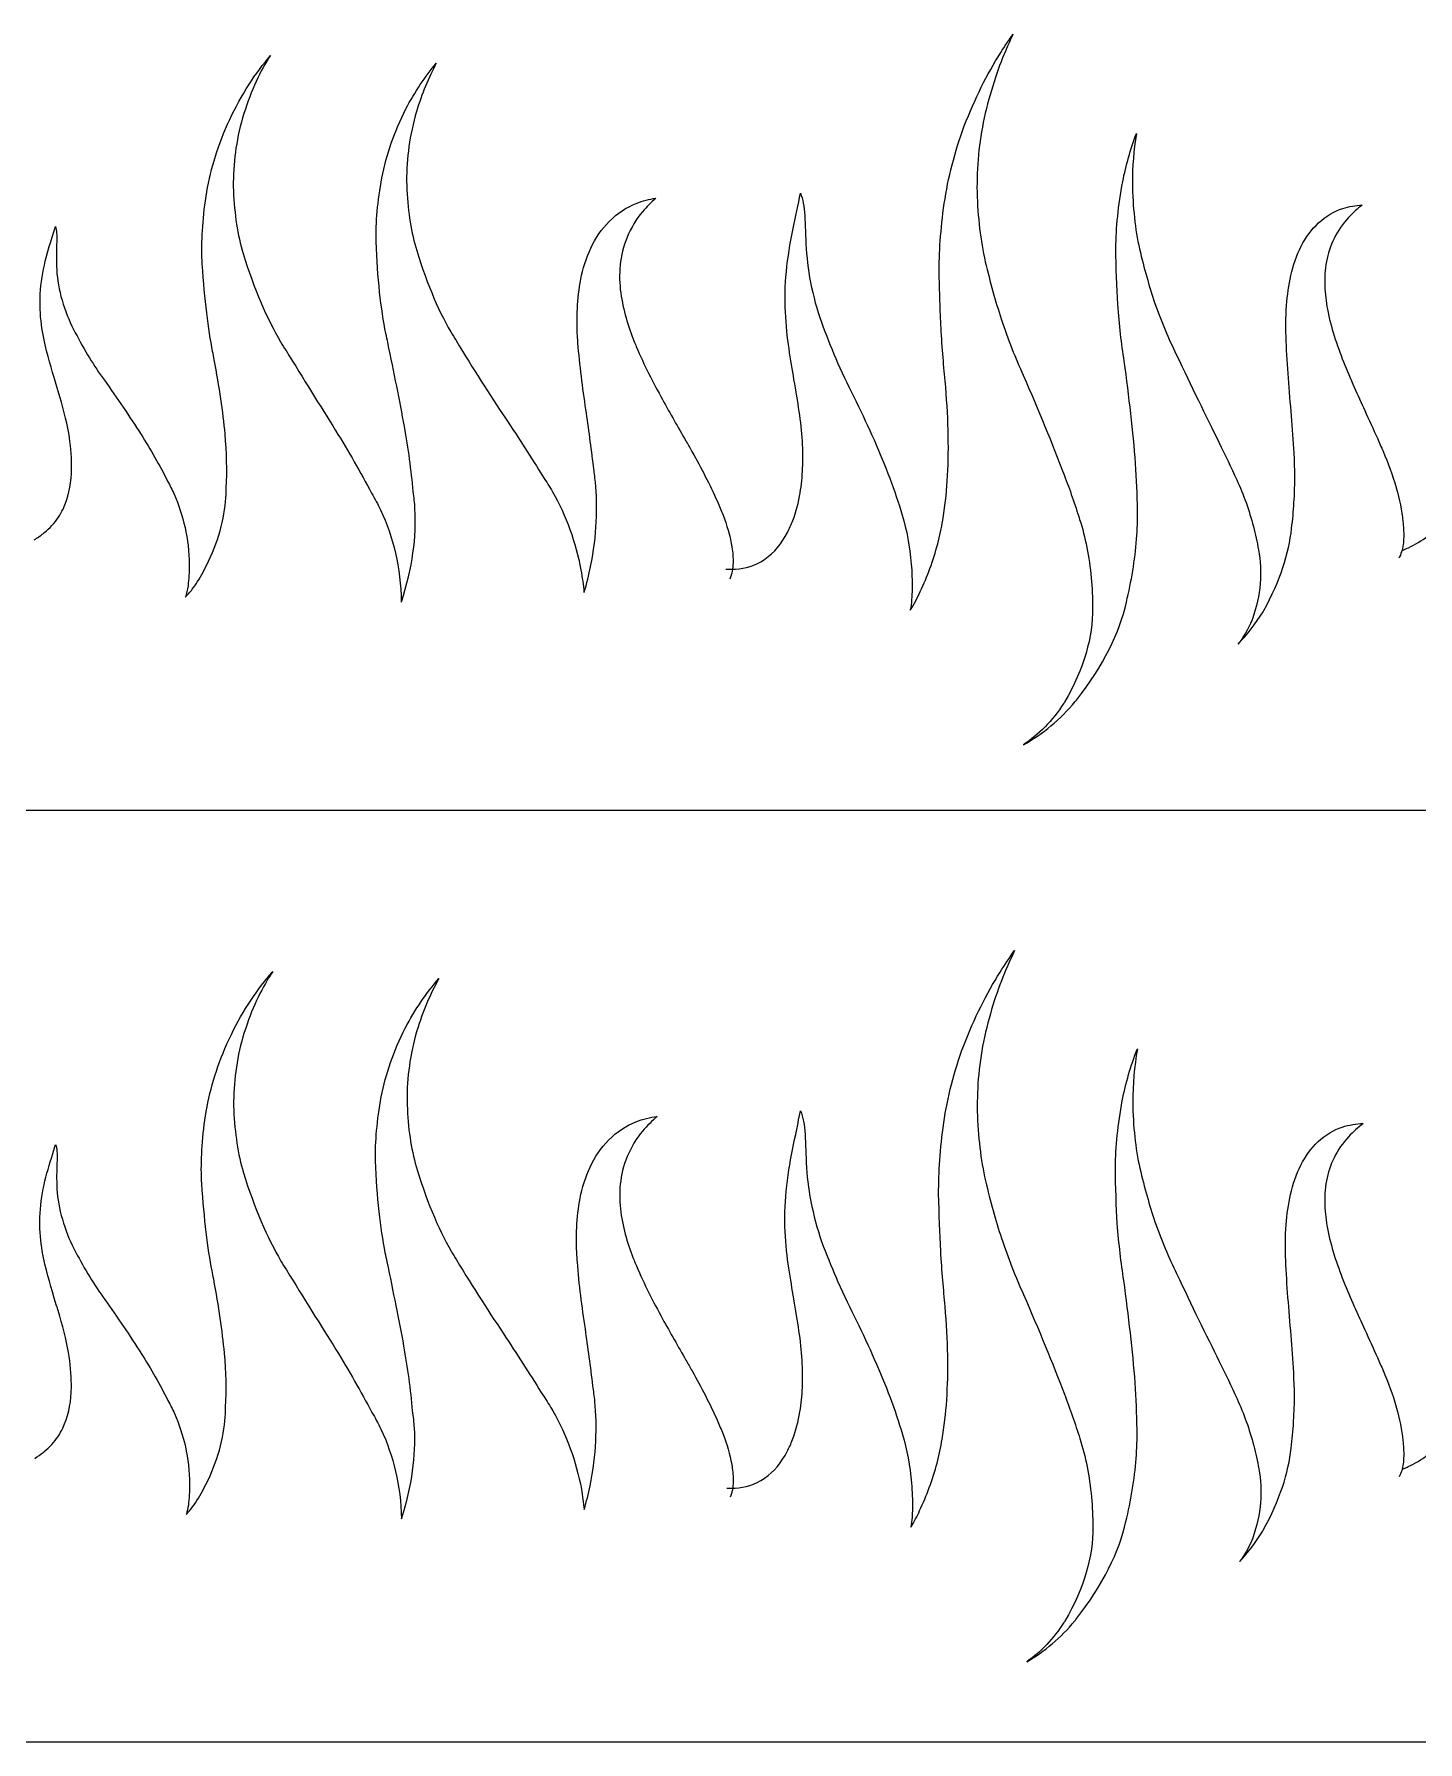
# Model space of a CAD drawing. Extents: x -11 to 6914, y 38 to 2262.
# Drawn here: x 5152 to 6031, y 1152 to 2237 of the extents above; entities that cross this region are included whole.
import ezdxf

# ---------------------------------------------------------------- set-up
doc = ezdxf.new("R2010")
doc.units = 0
doc.layers.add('Layer_1', color=7, linetype='CONTINUOUS')

msp = doc.modelspace()

# ---------------------------------------------------------------- linework, layer by layer
at = {"layer": 'Layer_1', "color": 7}
for points in [[(5283.31096, 2180.98336), (5283.31096, 2180.98336)], [(5755.42224, 2183.69168), (5755.42224, 2183.6916)], [(5273.22832, 2176.70512), (5273.22832, 2176.70512)], [(5278.27448, 2137.32088), (5278.27448, 2137.32088)], [(5372.64328, 2145.68256), (5372.64328, 2145.68256)], [(5730.04304, 2129.34392), (5730.04304, 2129.34392)], [(5967.94008, 2117.02632), (5967.94008, 2117.02632)], [(5284.38848, 2097.5112), (5284.38848, 2097.5112)], [(5393.59608, 2103.61), (5393.59608, 2103.61)], [(5258.49456, 2090.6872), (5258.49456, 2090.6872)], [(5524.07384, 2090.23152), (5524.07384, 2090.23152)], [(5950.3668, 2083.6724), (5950.3668, 2083.6724)], [(5155.9872, 2077.13816), (5155.9872, 2077.13816)], [(5499.05296, 2081.33592), (5499.05296, 2081.33592)], [(5524.426, 2072.57928), (5524.426, 2072.57928)], [(5645.71664, 2075.93384), (5645.71664, 2075.93384)], [(5971.85848, 2076.98672), (5971.85848, 2076.98672)], [(5168.69016, 2070.32608), (5168.69016, 2070.32608)], [(5840.29856, 2065.25264), (5840.29856, 2065.25264)], [(5863.7028, 2066.46576), (5863.7028, 2066.46576)], [(5947.60424, 2064.59376), (5947.60424, 2064.59376)], [(5629.06808, 2060.38072), (5629.06808, 2060.3808)], [(5375.1508, 2046.73384), (5375.1508, 2046.73384)], [(5376.41944, 2040.95144), (5376.41944, 2040.95144)], [(5496.94912, 2045.03952), (5496.94912, 2045.03952)], [(5728.11552, 2047.96064), (5728.11552, 2047.96064)], [(5977.88312, 2045.2324), (5977.88312, 2045.2324)], [(5265.04584, 2035.372), (5265.04584, 2035.372)], [(5534.31704, 2038.41992), (5534.31704, 2038.41992)], [(5631.3692, 2037.1288), (5631.3692, 2037.1288)], [(5877.49424, 2033.49576), (5877.49424, 2033.49576)], [(5193.7932, 2020.5032), (5193.7932, 2020.5032)], [(5502.27728, 1998.352), (5502.27728, 1998.352)], [(5997.242, 1997.83312), (5997.242, 1997.83312)], [(5386.96376, 1987.63416), (5386.96376, 1987.63416)], [(5950.70968, 1994.2964), (5950.70968, 1994.2964)], [(5219.54824, 1982.65768), (5219.54824, 1982.65768)], [(5272.98352, 1982.94368), (5272.98352, 1982.94368)], [(5343.2088, 1985.16088), (5343.2088, 1985.16088)], [(5565.83128, 1978.43912), (5565.83128, 1978.43904)], [(5904.61432, 1977.62304), (5904.61432, 1977.62304)], [(5851.61816, 1964.08112), (5851.61816, 1964.08112)], [(5952.35552, 1970.70032), (5952.35552, 1970.70032)], [(5175.36496, 1957.82184), (5175.36496, 1957.82184)], [(5731.97208, 1953.19448), (5731.97208, 1953.19448)], [(5806.26936, 1956.90656), (5806.26936, 1956.90656)], [(5273.72048, 1948.63968), (5273.72048, 1948.63968)], [(5366.11176, 1945.2456), (5366.11176, 1945.2456)], [(5392.54384, 1946.26184), (5392.54376, 1946.26184)], [(5638.45896, 1945.56448), (5638.45896, 1945.56448)], [(6017.30112, 1948.6032), (6017.30112, 1948.6032)], [(5852.82064, 1934.61976), (5852.82064, 1934.61976)], [(5167.0632, 1929.96072), (5167.0632, 1929.96072)], [(0, 1744), (6912, 1744)], [(5967.64104, 1533.31772), (5967.64104, 1533.31772)], [(5258.13752, 1506.576656), (5258.13752, 1506.576664)], [(5498.6368, 1497.469696), (5498.6368, 1497.469696)], [(5155.83776, 1492.948984), (5155.83776, 1492.948992)], [(5175.77904, 1467.575888), (5175.77904, 1467.57588)], [(5158.48184, 1455.528976), (5158.48184, 1455.528984)], [(5374.80112, 1462.718056), (5374.80112, 1462.718064)], [(5420.03024, 1458.261352), (5420.03024, 1458.261344)], [(5534.36648, 1454.4162), (5534.36648, 1454.416192)], [(5727.776, 1463.877872), (5727.776, 1463.87788)], [(5977.89216, 1461.233384), (5977.89216, 1461.233376)], [(5631.22784, 1453.032816), (5631.22784, 1453.032824)], [(5662.4412, 1444.23448), (5662.4412, 1444.234472)], [(5219.7428, 1398.656536), (5219.7428, 1398.656528)], [(5565.874, 1394.452824), (5565.874, 1394.452824)], [(5366.33744, 1361.2504), (5366.33744, 1361.250392)], [(5585.87792, 1356.017168), (5585.87792, 1356.017168)], [(5633.604, 1344.01016), (5633.604, 1344.010168)], [(0, 1152), (6912, 1152)]]:
    msp.add_lwpolyline(points, dxfattribs=at)
for points in [[(5765.90704, 2225.15944), (5768.5248, 2229.24504), (5771.10288, 2233.1628), (5773.6384, 2236.91008)], [(5773.6384, 2236.91008), (5772.18232, 2233.62392), (5770.66, 2230.1588), (5769.07384, 2226.51328)], [(5742.78888, 2178.5956), (5749.47624, 2195.8908), (5757.19456, 2211.47152), (5765.90704, 2225.15944)], [(5769.07384, 2226.51328), (5763.74736, 2214.26832), (5759.15832, 2199.98952), (5755.42224, 2183.69168)], [(5273.22832, 2176.70512), (5280.30512, 2192.83024), (5288.69136, 2207.0516), (5298.35504, 2219.2024)], [(5299.53032, 2219.7452), (5293.07288, 2209.07008), (5287.62456, 2196.15032), (5283.31096, 2180.98336)], [(5298.35504, 2219.2024), (5299.50584, 2220.63072), (5300.6512, 2222.03024), (5301.79104, 2223.4008)], [(5301.79104, 2223.4008), (5301.04688, 2222.21344), (5300.2932, 2220.99496), (5299.53032, 2219.7452)], [(5387.85384, 2189.40568), (5393.6372, 2200.3144), (5400.10696, 2209.99304), (5407.19544, 2218.43672)], [(5407.19544, 2218.43672), (5402.31288, 2209.30584), (5398.09816, 2199.08008), (5394.60248, 2187.81312)], [(5283.31096, 2180.98336), (5279.49808, 2166.38784), (5277.80568, 2151.8024), (5278.27448, 2137.32088)], [(5372.64328, 2145.68256), (5375.44832, 2160.29552), (5380.5332, 2174.92824), (5387.85384, 2189.40568)], [(5394.60248, 2187.81312), (5390.28584, 2172.86696), (5388.23232, 2158.05368), (5388.37048, 2143.51184)], [(5755.42224, 2183.6916), (5752.1028, 2168.08312), (5750.57184, 2152.33544), (5750.86664, 2136.53904)], [(5260.47696, 2131.11736), (5262.56216, 2145.96992), (5266.77248, 2161.19888), (5273.22832, 2176.70512)], [(5730.04304, 2129.34392), (5732.44648, 2145.58568), (5736.65928, 2162.04272), (5742.78888, 2178.5956)], [(5843.47032, 2143.23584), (5845.46632, 2153.52816), (5848.358, 2163.70936), (5852.1244, 2173.72496)], [(5852.1244, 2173.72496), (5850.40136, 2163.21792), (5849.56776, 2152.7356), (5849.60584, 2142.32272)], [(5278.27448, 2137.32088), (5278.91032, 2122.55952), (5280.96248, 2109.25872), (5284.38848, 2097.5112)], [(5368.95328, 2105.11688), (5368.67376, 2117.1968), (5369.87312, 2130.7752), (5372.64328, 2145.68256)], [(5388.37048, 2143.51184), (5388.6512, 2128.66552), (5390.44592, 2115.35168), (5393.59608, 2103.61)], [(5839.1148, 2100.9436), (5839.21008, 2113.98168), (5840.64, 2128.1416), (5843.47032, 2143.23584)], [(5849.60584, 2142.32272), (5849.79344, 2127.0448), (5851.33824, 2113.06384), (5854.10304, 2100.42536)], [(5258.49456, 2090.6872), (5257.84328, 2102.48472), (5258.45296, 2115.9576), (5260.47696, 2131.11728)], [(5260.47696, 2131.11728), (5260.47696, 2131.11736), (5260.47696, 2131.11736), (5260.47696, 2131.11736)], [(5517.144, 2117.99064), (5522.33272, 2123.17968), (5528.164, 2126.92944), (5534.29616, 2129.38952)], [(5534.29616, 2129.38952), (5538.44824, 2131.01736), (5542.58464, 2132.06944), (5546.67512, 2132.64912)], [(5546.67512, 2132.64912), (5543.74984, 2130.0876), (5540.91576, 2127.22208), (5538.2412, 2124.03896)], [(5633.78912, 2112.38968), (5635.55688, 2120.83592), (5637.20184, 2128.74248), (5638.64856, 2135.9588)], [(5638.64856, 2135.9588), (5640.14488, 2132.21312), (5641.05832, 2127.47272), (5641.36736, 2121.58808)], [(5726.81816, 2084.32216), (5726.69232, 2097.87096), (5727.71776, 2112.88232), (5730.04304, 2129.34392)], [(5750.86664, 2136.53904), (5750.86664, 2136.53896), (5750.86664, 2136.53896), (5750.86664, 2136.53896)], [(5750.86664, 2136.53896), (5751.31672, 2120.54424), (5753.05848, 2105.7872), (5756.05608, 2092.35656)], [(5983.24512, 2126.14928), (5987.35272, 2127.49528), (5991.48736, 2128.17376), (5995.61888, 2128.318)], [(5995.61888, 2128.318), (5992.57624, 2125.9756), (5989.654, 2123.34488), (5986.93664, 2120.3988)], [(5505.34272, 2100.91624), (5508.26176, 2107.23064), (5512.26848, 2113.00968), (5517.144, 2117.99056)], [(5517.144, 2117.99056), (5517.144, 2117.99064), (5517.144, 2117.99064), (5517.144, 2117.99064)], [(5538.2412, 2124.03896), (5534.28656, 2119.3064), (5530.9548, 2113.86544), (5528.444, 2107.85736)], [(5641.36736, 2121.58808), (5641.61704, 2115.74848), (5641.89848, 2108.78256), (5642.31592, 2100.57152)], [(5956.87624, 2102.11792), (5959.77056, 2107.85048), (5963.52864, 2112.89544), (5967.94008, 2117.02632)], [(5967.94008, 2117.02632), (5972.62368, 2121.35216), (5977.82328, 2124.34488), (5983.24512, 2126.14928)], [(5986.93664, 2120.3988), (5983.35024, 2116.49944), (5980.24016, 2112.04072), (5977.802, 2107.12136)], [(5159.96104, 2097.43432), (5161.73104, 2103.70208), (5163.47264, 2109.47976), (5165.13152, 2114.64968)], [(5165.13152, 2114.64968), (5165.84736, 2112.27872), (5166.13232, 2109.09952), (5165.96352, 2104.96088)], [(5165.96352, 2104.96088), (5165.7428, 2100.74464), (5165.66312, 2095.54376), (5165.82648, 2089.22728)], [(5368.95328, 2105.1168), (5368.95328, 2105.1168), (5368.95328, 2105.1168), (5368.95328, 2105.11688)], [(5375.1508, 2046.73384), (5372.05344, 2062.27136), (5369.75904, 2081.86264), (5368.95328, 2105.1168)], [(5528.444, 2107.85736), (5526.0944, 2102.10752), (5524.65896, 2096.16552), (5524.07384, 2090.23152)], [(5629.70424, 2086.00592), (5630.67888, 2095.22416), (5632.02592, 2104.07432), (5633.78912, 2112.38968)], [(5977.802, 2107.12136), (5975.502, 2102.43848), (5973.88792, 2097.47328), (5972.9432, 2092.41096)], [(5155.9872, 2077.13816), (5156.85584, 2084.31608), (5158.1632, 2091.1276), (5159.96104, 2097.43432)], [(5284.38848, 2097.5112), (5291.48296, 2074.94376), (5299.55688, 2056.17552), (5308.26168, 2041.41968)], [(5393.59608, 2103.61), (5400.1152, 2080.9684), (5407.9372, 2062.41088), (5416.42544, 2047.72624)], [(5499.05296, 2081.33592), (5500.26616, 2087.78864), (5502.35304, 2094.4376), (5505.34272, 2100.91624)], [(5642.31592, 2100.57152), (5642.81624, 2092.7144), (5643.90256, 2084.48688), (5645.71664, 2075.93384)], [(5840.29856, 2065.25264), (5839.60416, 2076.27048), (5839.17904, 2088.19448), (5839.1148, 2100.9436)], [(5854.10304, 2100.42536), (5857.03152, 2088.0572), (5860.25584, 2076.74472), (5863.7028, 2066.46576)], [(5950.3668, 2083.6724), (5951.77072, 2090.01696), (5953.93856, 2096.28208), (5956.87624, 2102.11792)], [(5165.82648, 2089.22728), (5166.0964, 2083.15368), (5167.00536, 2076.83976), (5168.69016, 2070.32608)], [(5265.04584, 2035.372), (5262.38816, 2049.64088), (5260.03176, 2067.95928), (5258.49456, 2090.6872)], [(5524.07384, 2090.23152), (5523.4872, 2084.10728), (5523.67176, 2078.18976), (5524.426, 2072.57928)], [(5629.06808, 2060.3808), (5628.69024, 2068.65368), (5628.85744, 2077.2048), (5629.70424, 2086.00584)], [(5629.70424, 2086.00584), (5629.70424, 2086.00592), (5629.70424, 2086.00592), (5629.70424, 2086.00592)], [(5728.11552, 2047.96064), (5727.56192, 2058.95192), (5727.10552, 2071.06208), (5726.81816, 2084.32216)], [(5756.05608, 2092.35656), (5759.24096, 2079.242), (5762.62912, 2067.12672), (5766.18088, 2056.04424)], [(5947.60424, 2064.59376), (5948.11952, 2070.97704), (5949.0016, 2077.39704), (5950.3668, 2083.6724)], [(5972.9432, 2092.41096), (5971.98432, 2087.23216), (5971.6744, 2082.04888), (5971.85848, 2076.98672)], [(5155.7608, 2057.294), (5155.21392, 2063.63704), (5155.2464, 2070.25424), (5155.9872, 2077.13816)], [(5496.94912, 2045.03952), (5496.3076, 2056.24912), (5496.71488, 2068.7464), (5499.05296, 2081.33592)], [(5524.426, 2072.57928), (5525.96624, 2061.498), (5529.07344, 2051.32952), (5532.8244, 2042.00024)], [(5645.71664, 2075.93384), (5647.64744, 2067.2588), (5650.05088, 2058.8544), (5653.00592, 2050.8588)], [(5971.85848, 2076.98672), (5972.05528, 2071.92656), (5972.65776, 2066.974), (5973.55144, 2062.14288)], [(5168.69016, 2070.32608), (5170.49976, 2063.67184), (5172.786, 2057.344), (5175.6176, 2051.47032)], [(5844.41912, 2029.18736), (5842.71328, 2040.09904), (5841.28624, 2052.15592), (5840.29856, 2065.25264)], [(5863.7028, 2066.46576), (5867.98864, 2054.24336), (5872.63592, 2043.26376), (5877.49424, 2033.49576)], [(5947.36824, 2041.87704), (5947.0184, 2049.31024), (5947.034, 2056.9656), (5947.60424, 2064.59376)], [(5973.55144, 2062.14288), (5974.6376, 2056.34128), (5976.14832, 2050.69584), (5977.88312, 2045.2324)], [(5155.7608, 2057.29392), (5155.7608, 2057.29392), (5155.7608, 2057.29392), (5155.7608, 2057.294)], [(5158.612, 2039.62528), (5157.3528, 2044.91984), (5156.36912, 2050.78056), (5155.7608, 2057.29392)], [(5175.6176, 2051.47032), (5181.37728, 2040.1136), (5187.44944, 2029.60216), (5193.7932, 2020.5032)], [(5631.3692, 2037.1288), (5630.30672, 2044.23648), (5629.50264, 2051.9604), (5629.06808, 2060.38072)], [(5653.00592, 2050.8588), (5656.06056, 2043.01312), (5659.15056, 2035.41992), (5662.2768, 2028.17544)], [(5766.18088, 2056.04424), (5766.18088, 2056.04424), (5766.18088, 2056.04424), (5766.18088, 2056.04416)], [(5766.18088, 2056.04416), (5770.61712, 2042.88064), (5775.34272, 2030.91696), (5780.26192, 2020.20016)], [(5308.26168, 2041.41968), (5308.26168, 2041.41968), (5308.26168, 2041.41968), (5308.26176, 2041.41968)], [(5308.26176, 2041.41968), (5309.3988, 2039.5344), (5310.5464, 2037.70776), (5311.70352, 2035.94016)], [(5376.41944, 2040.95144), (5375.98392, 2042.81912), (5375.56056, 2044.74672), (5375.1508, 2046.73384)], [(5386.96376, 1987.63416), (5384.02488, 2004.11144), (5380.2788, 2021.88832), (5376.41944, 2040.95144)], [(5416.42544, 2047.72624), (5417.53328, 2045.84648), (5418.65224, 2044.024), (5419.78064, 2042.2584)], [(5419.78064, 2042.2584), (5430.57696, 2024.27496), (5441.21584, 2007.8768), (5451.25784, 1992.84272)], [(5497.2604, 2040.77016), (5497.14008, 2042.17368), (5497.03568, 2043.59752), (5496.94912, 2045.03952)], [(5502.27728, 1998.352), (5500.26312, 2012.38288), (5498.25648, 2026.61304), (5497.2604, 2040.77016)], [(5532.8244, 2042.00024), (5533.31184, 2040.79384), (5533.81008, 2039.60048), (5534.31704, 2038.41992)], [(5730.96648, 2012.72608), (5729.92624, 2023.1664), (5728.92864, 2034.8904), (5728.11552, 2047.96064)], [(5950.70968, 1994.2964), (5949.40192, 2010.47456), (5947.91672, 2026.46704), (5947.36824, 2041.87704)], [(5977.88312, 2045.2324), (5981.41808, 2033.9796), (5985.84424, 2023.17952), (5990.50048, 2012.6588)], [(5166.08528, 2012.94976), (5163.74072, 2020.5476), (5161.18896, 2029.27416), (5158.612, 2039.62528)], [(5266.11608, 2030.07472), (5265.75488, 2031.78104), (5265.39776, 2033.54656), (5265.04584, 2035.372)], [(5272.98352, 1982.94368), (5271.7172, 1997.03416), (5269.2892, 2012.6708), (5266.11608, 2030.07472)], [(5311.70352, 2035.94016), (5322.72088, 2017.86352), (5333.36088, 2000.93376), (5343.2088, 1985.16088)], [(5534.31704, 2038.41992), (5539.29336, 2026.63776), (5545.052, 2015.51368), (5550.95032, 2004.78168)], [(5634.54024, 2017.50328), (5633.55256, 2023.57936), (5632.4872, 2030.098), (5631.3692, 2037.1288)], [(5851.61816, 1964.08112), (5850.1384, 1984.65488), (5847.4736, 2006.40984), (5844.41912, 2029.18736)], [(5877.49424, 2033.49576), (5887.08624, 2013.11376), (5896.24808, 1994.54392), (5904.61432, 1977.62304)], [(5193.7932, 2020.5032), (5194.6196, 2019.33616), (5195.45072, 2018.18888), (5196.28624, 2017.06248)], [(5662.2768, 2028.17544), (5666.12232, 2019.54712), (5670.0576, 2011.26992), (5674.04944, 2003.47632)], [(5780.26192, 2020.20016), (5789.8968, 1997.8044), (5798.70456, 1976.68312), (5806.26936, 1956.90656)], [(5166.99216, 2010.06096), (5166.69344, 2011.0076), (5166.39096, 2011.97024), (5166.08528, 2012.94976)], [(5173.57896, 1983.35024), (5172.12496, 1991.73192), (5169.8644, 2000.55856), (5166.99216, 2010.06096)], [(5196.28624, 2017.06248), (5204.36384, 2005.63656), (5212.23888, 1994.09568), (5219.54824, 1982.65768)], [(5637.87168, 1997.24912), (5636.90728, 2003.52112), (5635.7716, 2010.23752), (5634.54024, 2017.50328)], [(5731.97208, 1953.19448), (5733.17888, 1971.13064), (5732.68944, 1990.94568), (5730.96648, 2012.72608)], [(5990.50048, 2012.6588), (5992.70248, 2007.6752), (5994.96288, 2002.7396), (5997.242, 1997.83312)], [(5507.086, 1962.17456), (5505.6816, 1974.52544), (5503.95376, 1986.57688), (5502.27728, 1998.352)], [(5550.95032, 2004.78168), (5555.85088, 1995.84264), (5560.87744, 1987.10016), (5565.83128, 1978.43912)], [(5640.04832, 1961.07872), (5640.54128, 1972.27608), (5639.744, 1984.2728), (5637.87168, 1997.24912)], [(5674.04944, 2003.47632), (5681.99576, 1987.2576), (5689.25816, 1970.902), (5695.40416, 1954.76296)], [(5997.242, 1997.83312), (5999.9684, 1991.96112), (6002.68152, 1986.06992), (6005.31648, 1980.13576)], [(5392.54376, 1946.26184), (5391.35768, 1959.93344), (5389.41152, 1973.71656), (5386.96376, 1987.63416)], [(5451.25784, 1992.84272), (5451.25792, 1992.84272), (5451.25792, 1992.84272), (5451.25792, 1992.84272)], [(5451.25792, 1992.84272), (5459.60536, 1980.16568), (5467.5888, 1967.81672), (5475.07552, 1955.73232)], [(5952.35552, 1970.70032), (5951.90248, 1978.72016), (5951.32504, 1986.58752), (5950.70968, 1994.2964)], [(5175.45984, 1962.96152), (5175.44704, 1969.56704), (5174.78776, 1976.35432), (5173.57896, 1983.35024)], [(5219.54824, 1982.65768), (5225.62368, 1973.0388), (5231.3304, 1963.09464), (5236.48552, 1952.8428)], [(5273.72048, 1948.63968), (5274.33688, 1959.62144), (5274.04064, 1971.052), (5272.98352, 1982.94368)], [(5343.2088, 1985.16088), (5351.39616, 1971.8276), (5359.08464, 1958.53008), (5366.11176, 1945.2456)], [(5565.83128, 1978.43904), (5567.13672, 1976.19544), (5568.4272, 1973.94464), (5569.70032, 1971.6864)], [(5904.61432, 1977.62304), (5908.56608, 1969.52328), (5912.33464, 1961.6072), (5915.90512, 1953.86792)], [(6005.31648, 1980.13576), (6006.53224, 1977.39536), (6007.73288, 1974.6492), (6008.90872, 1971.8936)], [(5569.70032, 1971.6864), (5575.5724, 1961.25528), (5581.09176, 1950.7372), (5585.83264, 1939.98816)], [(5852.82064, 1934.61976), (5852.73216, 1944.40712), (5852.31136, 1954.22976), (5851.61816, 1964.08112)], [(5952.29632, 1939.15872), (5953.01664, 1950.5272), (5952.9456, 1960.998), (5952.35552, 1970.70032)], [(6008.90872, 1971.8936), (6012.13448, 1964.35232), (6014.9604, 1956.70792), (6017.22016, 1948.90032)], [(5170.00584, 1935.2232), (5173.27448, 1942.106), (5174.9572, 1949.90112), (5175.36496, 1957.82184)], [(5175.36496, 1957.82184), (5175.4544, 1959.53544), (5175.4848, 1961.25168), (5175.45984, 1962.96152)], [(5236.48552, 1952.8428), (5237.94616, 1950.20672), (5239.31552, 1947.4704), (5240.58232, 1944.63352)], [(5475.07552, 1955.73232), (5477.1932, 1952.63104), (5479.19416, 1949.43768), (5481.0776, 1946.15608)], [(5508.32728, 1952.32384), (5508.00144, 1955.71464), (5507.5832, 1958.99584), (5507.086, 1962.17456)], [(5638.45896, 1945.56448), (5639.29, 1950.58944), (5639.814, 1955.76232), (5640.04832, 1961.07872)], [(5695.40416, 1954.76296), (5698.30704, 1947.05576), (5700.95288, 1939.25056), (5703.30008, 1931.36312)], [(5729.05584, 1928.15536), (5730.43352, 1936.26128), (5731.39576, 1944.61208), (5731.97208, 1953.19448)], [(5806.26936, 1956.90656), (5809.84048, 1947.42864), (5813.12296, 1938.01048), (5816.08672, 1928.65424)], [(5915.90512, 1953.86792), (5920.2412, 1944.43648), (5923.77048, 1934.46056), (5926.4956, 1924.04008)], [(5240.58232, 1944.63352), (5246.45016, 1931.40904), (5250.02352, 1916.43632), (5250.16936, 1899.76488)], [(5273.31672, 1939.9652), (5273.59512, 1942.92856), (5273.72904, 1945.82328), (5273.72048, 1948.63968)], [(5366.11176, 1945.2456), (5368.16048, 1941.84288), (5370.06064, 1938.2992), (5371.80592, 1934.61592)], [(5393.67032, 1935.3512), (5393.45496, 1939.12136), (5393.07688, 1942.75864), (5392.54384, 1946.26184)], [(5481.0776, 1946.15608), (5489.79832, 1930.82576), (5495.87432, 1914.19128), (5499.16024, 1896.4944)], [(5505.27968, 1898.72656), (5509.32488, 1918.8168), (5509.86064, 1936.53248), (5508.32728, 1952.32384)], [(5633.78496, 1927.9248), (5635.9528, 1933.57552), (5637.47968, 1939.53256), (5638.45896, 1945.56448)], [(6017.22016, 1948.90032), (6017.24736, 1948.8012), (6017.27456, 1948.70216), (6017.30112, 1948.6032)], [(6017.30112, 1948.6032), (6019.29, 1941.22496), (6020.88848, 1934.19224), (6021.51896, 1927.37232)], [(5167.0632, 1929.96072), (5168.15848, 1931.63752), (5169.13752, 1933.39128), (5170.00584, 1935.2232)], [(5259.77088, 1896.54448), (5267.59168, 1911.32984), (5272.0716, 1926.11064), (5273.31672, 1939.9652)], [(5371.80592, 1934.61592), (5379.902, 1917.37104), (5384.50288, 1897.88352), (5384.9464, 1876.27048)], [(5385.03216, 1876.27112), (5392.0968, 1897.9416), (5394.71504, 1917.70536), (5393.67032, 1935.3512)], [(5585.83264, 1939.98816), (5587.0864, 1937.12136), (5588.29408, 1934.26232), (5589.4212, 1931.4032)], [(5589.4212, 1931.4032), (5591.86656, 1924.99464), (5593.79776, 1918.66984), (5594.89344, 1912.31016)], [(5703.30008, 1931.36312), (5706.16264, 1921.7896), (5708.16432, 1911.42928), (5709.06144, 1900.294)], [(5849.78976, 1895.8512), (5852.07296, 1909.7524), (5853.02216, 1922.6856), (5852.82064, 1934.61976)], [(5950.76472, 1922.8128), (5951.4704, 1928.4304), (5951.9708, 1933.87632), (5952.29632, 1939.15872)], [(5158.16704, 1920.2624), (5161.55456, 1922.9584), (5164.61544, 1926.22168), (5167.0632, 1929.96072)], [(5615.9684, 1903.28608), (5621.99064, 1907.51624), (5626.90104, 1913.60592), (5630.36712, 1920.32264)], [(5630.36712, 1920.32264), (5631.64992, 1922.77168), (5632.7864, 1925.31264), (5633.78496, 1927.9248)], [(5720.89648, 1897.44088), (5724.78496, 1907.95896), (5727.4856, 1918.28472), (5729.05584, 1928.15536)], [(5816.08672, 1928.65424), (5819.72272, 1917.22968), (5822.21016, 1904.82616), (5823.422, 1891.49072)], [(5926.4956, 1924.04008), (5927.76104, 1919.1824), (5928.84544, 1914.26864), (5929.7484, 1909.30568)], [(5933.06088, 1870.6764), (5943.60624, 1889.80272), (5949.07592, 1907.15528), (5950.76472, 1922.8128)], [(6021.51896, 1927.37232), (6021.69048, 1925.7068), (6021.82472, 1924.05048), (6021.91184, 1922.40136)], [(6021.91184, 1922.40136), (6022.08832, 1918.99544), (6022.08616, 1915.70336), (6021.64648, 1912.58216)], [(5151.68952, 1915.63512), (5153.7092, 1916.98256), (5155.6528, 1918.30128), (5157.4876, 1919.72784)], [(5157.4876, 1919.72784), (5157.71568, 1919.90416), (5157.94216, 1920.08232), (5158.16704, 1920.2624)], [(5594.89344, 1912.31016), (5594.96544, 1911.89016), (5595.03464, 1911.47096), (5595.09992, 1911.05264)], [(5595.09992, 1911.05264), (5595.61504, 1907.65896), (5595.91512, 1904.3664), (5595.81512, 1901.18152)], [(6021.64648, 1912.58216), (6021.18688, 1909.39856), (6020.37768, 1906.39928), (6018.90008, 1903.91944)], [(6021.66416, 1909.03608), (6022.79408, 1909.58776), (6023.9164, 1910.1184), (6025.03048, 1910.65408)], [(6025.03048, 1910.65408), (6029.26744, 1912.66096), (6033.47632, 1914.98088), (6037.21256, 1918.14024)], [(5250.16936, 1899.76488), (5250.17736, 1895.20264), (5249.942, 1890.73736), (5249.44128, 1886.38256)], [(5501.18, 1882.51192), (5502.8192, 1887.82744), (5504.1704, 1893.23744), (5505.27968, 1898.72656)], [(5595.81512, 1901.18152), (5595.69016, 1897.4304), (5595.10872, 1893.82568), (5593.69888, 1890.65448)], [(5597.28168, 1897.01952), (5603.42056, 1897.32808), (5610.03096, 1899.19056), (5615.73824, 1903.12632)], [(5615.73824, 1903.12632), (5615.81504, 1903.17912), (5615.89184, 1903.23248), (5615.9684, 1903.28608)], [(5709.06144, 1900.294), (5709.48296, 1895.11248), (5709.65976, 1889.7984), (5709.5676, 1884.35456)], [(5929.7484, 1909.30568), (5932.49744, 1895.3492), (5931.06928, 1880.59392), (5925.92184, 1865.39184)], [(5252.74136, 1885.05048), (5255.32072, 1888.64048), (5257.66208, 1892.47016), (5259.77088, 1896.54448)], [(5499.16024, 1896.4944), (5499.99352, 1891.63232), (5500.63696, 1886.96016), (5501.06808, 1882.46808)], [(5591.23712, 1897.02752), (5591.74192, 1897.00512), (5592.24848, 1896.98592), (5592.75704, 1896.97072)], [(5592.75704, 1896.97072), (5594.2408, 1896.91872), (5595.74968, 1896.92672), (5597.28168, 1897.01952)], [(5714.74752, 1882.75408), (5717.06384, 1887.63536), (5719.11208, 1892.5392), (5720.89648, 1897.44088)], [(5823.422, 1891.49072), (5823.99296, 1885.26888), (5824.27768, 1878.90024), (5824.26256, 1872.38896)], [(5845.75232, 1875.94584), (5847.40968, 1882.73256), (5848.74896, 1889.36928), (5849.78976, 1895.8512)], [(5249.44128, 1886.38256), (5249.03296, 1883.94272), (5248.47632, 1881.5772), (5247.7668, 1879.29168)], [(5247.7668, 1879.29168), (5249.5596, 1881.09592), (5251.21952, 1883.01528), (5252.74136, 1885.05048)], [(5501.06808, 1882.46808), (5501.06808, 1882.38408), (5501.07608, 1882.30016), (5501.07608, 1882.21632)], [(5501.07608, 1882.21632), (5501.11048, 1882.3148), (5501.14568, 1882.41336), (5501.18, 1882.51192)], [(5709.5676, 1884.35456), (5709.5756, 1880.00456), (5709.20096, 1875.53792), (5708.4312, 1870.9672)], [(5708.4312, 1870.9672), (5710.91472, 1874.89832), (5713.02504, 1878.83672), (5714.74752, 1882.75408)], [(5384.9464, 1876.0056), (5384.9752, 1876.09408), (5385.004, 1876.18256), (5385.03216, 1876.27112)], [(5384.9464, 1876.27048), (5384.9464, 1876.18216), (5384.9464, 1876.09384), (5384.9464, 1876.0056)], [(5824.26256, 1872.38896), (5824.62792, 1854.0372), (5818.80632, 1833.97496), (5806.49816, 1812.61616)], [(5814.05976, 1813.80544), (5831.2404, 1835.97648), (5841.63952, 1856.84912), (5845.75232, 1875.94584)], [(5916.58184, 1849.31864), (5922.63224, 1855.36344), (5927.95184, 1862.2688), (5932.606, 1869.93288)], [(5932.606, 1869.93288), (5932.75832, 1870.18024), (5932.91, 1870.42808), (5933.06088, 1870.6764)], [(5925.6688, 1864.79648), (5923.06032, 1858.62696), (5920.02632, 1853.48744), (5916.58184, 1849.31864)], [(5925.92184, 1865.39184), (5925.838, 1865.19256), (5925.7536, 1864.99408), (5925.6688, 1864.79648)], [(5780.31552, 1785.48496), (5792.69832, 1792.25368), (5803.7024, 1801.42728), (5813.3224, 1812.93624)], [(5806.49816, 1812.61616), (5806.31472, 1812.3356), (5806.13048, 1812.05608), (5805.94528, 1811.77776)], [(5813.3224, 1812.93624), (5813.56912, 1813.22488), (5813.81488, 1813.51456), (5814.05976, 1813.80544)], [(5805.94528, 1811.77776), (5798.70584, 1800.66392), (5790.15648, 1791.89), (5780.31552, 1785.48496)], [(5765.51304, 1640.986224), (5768.6008, 1645.810784), (5771.63344, 1650.401584), (5774.60608, 1654.754464)], [(5774.60608, 1654.754464), (5772.9132, 1650.948864), (5771.12752, 1646.894224), (5769.25288, 1642.587824)], [(5297.93848, 1635.00788), (5299.73168, 1637.235688), (5301.51176, 1639.393488), (5303.27808, 1641.480736)], [(5303.27808, 1641.480736), (5302.1324, 1639.681472), (5300.96352, 1637.806656), (5299.77208, 1635.855768)], [(5742.42256, 1594.432376), (5749.1012, 1611.720912), (5756.81016, 1627.29844), (5765.51304, 1640.986224)], [(5769.25288, 1642.587824), (5763.92176, 1630.338584), (5759.32872, 1616.055), (5755.58928, 1599.752136)], [(5272.84376, 1592.529264), (5279.9108, 1608.6446), (5288.28616, 1622.859992), (5297.93848, 1635.00788)], [(5299.77208, 1635.855768), (5293.30776, 1625.173944), (5287.85368, 1612.246568), (5283.53536, 1597.07132)], [(5387.48424, 1605.486304), (5393.80992, 1617.426968), (5400.95704, 1627.896416), (5408.83696, 1636.888176)], [(5408.83696, 1636.888176), (5403.364, 1627.13172), (5398.68392, 1616.061352), (5394.86344, 1603.747248)], [(5283.53536, 1597.071288), (5279.71816, 1582.467808), (5278.02288, 1567.874768), (5278.48992, 1553.38616)], [(5283.53536, 1597.07132), (5283.53536, 1597.071304), (5283.53536, 1597.071296), (5283.53536, 1597.071288)], [(5372.27328, 1561.722632), (5375.07688, 1576.347704), (5380.16176, 1590.993856), (5387.48424, 1605.486304)], [(5394.86344, 1603.747248), (5390.54888, 1588.808248), (5388.4964, 1574.002312), (5388.6344, 1559.467984)], [(5755.58928, 1599.752104), (5752.2668, 1584.13876), (5750.7336, 1568.386528), (5751.02704, 1552.585832)], [(5755.58928, 1599.752136), (5755.58928, 1599.75212), (5755.58928, 1599.752112), (5755.58928, 1599.752104)], [(5260.11272, 1546.973288), (5262.19368, 1561.814144), (5266.39704, 1577.032408), (5272.84376, 1592.529248)], [(5272.84376, 1592.529248), (5272.84376, 1592.529256), (5272.84376, 1592.529264), (5272.84376, 1592.529264)], [(5729.69584, 1545.205008), (5732.09488, 1561.43704), (5736.30112, 1577.885904), (5742.42256, 1594.432376)], [(5843.1748, 1559.275864), (5845.3376, 1570.442776), (5848.55344, 1581.479832), (5852.79584, 1592.317552)], [(5852.79584, 1592.317552), (5850.76696, 1580.930328), (5849.78432, 1569.567792), (5849.82528, 1558.287176)], [(5278.48992, 1553.38616), (5278.48992, 1553.386152), (5278.48992, 1553.386144), (5278.48992, 1553.386144)], [(5278.48992, 1553.386144), (5279.12416, 1538.61752), (5281.1756, 1525.310576), (5284.6016, 1513.557864)], [(5368.59016, 1521.127496), (5368.30776, 1533.214936), (5369.5048, 1546.802968), (5372.27328, 1561.722616)], [(5372.27328, 1561.722616), (5372.27328, 1561.722624), (5372.27328, 1561.722632), (5372.27328, 1561.722632)], [(5388.6344, 1559.467984), (5388.6344, 1559.467976), (5388.6344, 1559.46796), (5388.6344, 1559.467952)], [(5388.6344, 1559.467952), (5388.91488, 1544.629192), (5390.7088, 1531.32208), (5393.8572, 1519.586144)], [(5633.59672, 1528.15216), (5635.44712, 1537.038696), (5637.1624, 1545.329296), (5638.65416, 1552.84788)], [(5638.65416, 1552.84788), (5640.28464, 1549.002552), (5641.26856, 1544.059112), (5641.58088, 1537.842864)], [(5751.02704, 1552.585832), (5751.4756, 1536.586832), (5753.21656, 1521.826128), (5756.21376, 1508.39244)], [(5838.82512, 1516.947736), (5838.91784, 1529.995568), (5840.34576, 1544.167352), (5843.1748, 1559.275864)], [(5849.82528, 1558.287176), (5850.0124, 1543.017816), (5851.55624, 1529.044816), (5854.31936, 1516.413552)], [(5258.13752, 1506.576664), (5257.48584, 1518.363944), (5258.09272, 1531.825424), (5260.11272, 1546.973288)], [(5516.74144, 1534.34136), (5521.94504, 1539.574096), (5527.79432, 1543.362584), (5533.948, 1545.855992)], [(5533.948, 1545.855992), (5538.5292, 1547.670024), (5543.09048, 1548.784904), (5547.5912, 1549.33816)], [(5547.5912, 1549.33816), (5544.35704, 1546.589664), (5541.22504, 1543.475736), (5538.28624, 1539.978264)], [(5726.47888, 1500.21248), (5726.35224, 1513.751712), (5727.37496, 1528.753144), (5729.69584, 1545.204976)], [(5729.69584, 1545.204976), (5729.69584, 1545.204992), (5729.69584, 1545.205), (5729.69584, 1545.205008)], [(5967.64104, 1533.31772), (5972.33576, 1537.683232), (5977.54824, 1540.711984), (5982.98528, 1542.548416)], [(5982.98528, 1542.548416), (5987.40288, 1544.017504), (5991.85024, 1544.716096), (5996.29032, 1544.808704)], [(5996.29032, 1544.808704), (5993.00888, 1542.34156), (5989.85912, 1539.5452), (5986.94504, 1536.386072)], [(5159.77896, 1513.203072), (5161.65464, 1519.879504), (5163.49896, 1526.001256), (5165.24608, 1531.425472)], [(5165.24608, 1531.425472), (5166.05744, 1529.001424), (5166.37936, 1525.66532), (5166.18368, 1521.233264)], [(5504.91888, 1517.147112), (5507.83904, 1523.499504), (5511.85272, 1529.318392), (5516.74144, 1534.341352)], [(5516.74144, 1534.341352), (5516.74144, 1534.34136), (5516.74144, 1534.34136), (5516.74144, 1534.34136)], [(5538.28624, 1539.978264), (5534.33432, 1535.249288), (5531.00504, 1529.81272), (5528.49632, 1523.809944)], [(5641.58088, 1537.842864), (5641.81808, 1531.987664), (5642.08856, 1525.003736), (5642.49664, 1516.772408)], [(5956.56104, 1518.299536), (5959.4564, 1524.067328), (5963.21984, 1529.148856), (5967.64104, 1533.31772)], [(5986.94504, 1536.386072), (5983.35904, 1532.487576), (5980.24952, 1528.029888), (5977.81168, 1523.111752)], [(5166.18368, 1521.233264), (5165.94832, 1517.001616), (5165.856, 1511.782176), (5166.00864, 1505.444248)], [(5368.59016, 1521.127472), (5368.59016, 1521.12748), (5368.59016, 1521.127488), (5368.59016, 1521.127496)], [(5374.80112, 1462.718064), (5371.70056, 1478.25976), (5369.40192, 1497.85904), (5368.59016, 1521.127472)], [(5393.8572, 1519.586144), (5400.37264, 1496.955088), (5408.19152, 1478.40624), (5416.6764, 1463.727224)], [(5528.49632, 1523.809944), (5526.14848, 1518.065128), (5524.71416, 1512.12812), (5524.12928, 1506.199)], [(5629.5424, 1501.81196), (5630.508, 1511.012832), (5631.84472, 1519.848432), (5633.59672, 1528.15216)], [(5977.81168, 1523.111752), (5975.512, 1518.43), (5973.89808, 1513.465968), (5972.95344, 1508.404776)], [(5155.83776, 1492.948992), (5156.69696, 1500.109816), (5157.99344, 1506.90736), (5159.77896, 1513.203072)], [(5284.6016, 1513.557864), (5284.6016, 1513.557856), (5284.6016, 1513.557848), (5284.6016, 1513.55784)], [(5284.6016, 1513.55784), (5291.69608, 1490.980504), (5299.77112, 1472.205208), (5308.4772, 1457.444536)], [(5498.6368, 1497.469696), (5499.84424, 1503.948872), (5501.92848, 1510.630056), (5504.91888, 1517.147112)], [(5642.49664, 1516.772408), (5642.98832, 1508.895856), (5644.06896, 1500.649368), (5645.88, 1492.077832)], [(5756.21376, 1508.39244), (5756.21376, 1508.392432), (5756.21376, 1508.392424), (5756.21376, 1508.392416)], [(5756.21376, 1508.392416), (5759.39832, 1495.27492), (5762.78632, 1483.157248), (5766.33816, 1472.072824)], [(5840.016, 1481.233288), (5839.3196, 1492.257408), (5838.89216, 1504.18916), (5838.82512, 1516.947736)], [(5854.31936, 1516.413552), (5857.24592, 1504.052328), (5860.46856, 1492.746368), (5863.91384, 1482.473232)], [(5950.05728, 1499.761368), (5951.45672, 1506.132264), (5953.62264, 1512.42808), (5956.56104, 1518.29952)], [(5956.56104, 1518.29952), (5956.56104, 1518.299528), (5956.56104, 1518.299528), (5956.56104, 1518.299536)], [(5972.95344, 1508.404768), (5971.99456, 1503.227048), (5971.68456, 1498.04476), (5971.86856, 1492.983488)], [(5972.95344, 1508.404776), (5972.95344, 1508.404776), (5972.95344, 1508.404776), (5972.95344, 1508.404768)], [(5166.00864, 1505.444248), (5166.00864, 1505.44424), (5166.00864, 1505.444232), (5166.00864, 1505.444232)], [(5166.00864, 1505.444232), (5166.26888, 1499.34996), (5167.1716, 1493.015928), (5168.85344, 1486.4828)], [(5264.68256, 1451.311984), (5262.02936, 1465.567512), (5259.67528, 1483.868192), (5258.13752, 1506.576656)], [(5496.56784, 1461.066016), (5495.9152, 1472.297704), (5496.31104, 1484.82996), (5498.6368, 1497.469696)], [(5524.12928, 1506.198976), (5523.54288, 1500.07964), (5523.7272, 1494.166344), (5524.48072, 1488.55944)], [(5524.12928, 1506.199), (5524.12928, 1506.198992), (5524.12928, 1506.198984), (5524.12928, 1506.198976)], [(5628.92336, 1476.237824), (5628.5424, 1484.493544), (5628.70384, 1493.027632), (5629.5424, 1501.811936)], [(5629.5424, 1501.811936), (5629.5424, 1501.811944), (5629.5424, 1501.811952), (5629.5424, 1501.81196)], [(5727.776, 1463.87788), (5727.22328, 1474.860568), (5726.76696, 1486.961608), (5726.47888, 1500.21248)], [(5947.30872, 1480.616848), (5947.8196, 1487.018784), (5948.69696, 1493.460592), (5950.05728, 1499.76136)], [(5950.05728, 1499.76136), (5950.05728, 1499.761368), (5950.05728, 1499.761368), (5950.05728, 1499.761368)], [(5155.6284, 1473.154024), (5155.07872, 1479.480768), (5155.10552, 1486.081544), (5155.83776, 1492.948984)], [(5168.85344, 1486.4828), (5168.85344, 1486.4828), (5168.85344, 1486.4828), (5168.85344, 1486.482792)], [(5168.85344, 1486.482792), (5170.66032, 1479.808776), (5172.946, 1473.463928), (5175.77904, 1467.575888)], [(5524.48072, 1488.55944), (5526.01944, 1477.484808), (5529.12512, 1467.321336), (5532.87448, 1457.99532)], [(5645.88, 1492.077832), (5645.88, 1492.077824), (5645.88, 1492.077824), (5645.88, 1492.077816)], [(5645.88, 1492.077816), (5647.80792, 1483.384096), (5650.2104, 1474.963312), (5653.16624, 1466.95352)], [(5971.86856, 1492.983488), (5971.86856, 1492.98348), (5971.86856, 1492.983472), (5971.86856, 1492.983472)], [(5971.86856, 1492.983472), (5972.0652, 1487.924184), (5972.66752, 1482.972352), (5973.56112, 1478.141912)], [(5628.92336, 1476.2378), (5628.92336, 1476.237808), (5628.92336, 1476.237816), (5628.92336, 1476.237824)], [(5631.22784, 1453.032824), (5630.16608, 1460.126568), (5629.36096, 1467.834784), (5628.92336, 1476.2378)], [(5840.016, 1481.233272), (5840.016, 1481.23328), (5840.016, 1481.23328), (5840.016, 1481.233288)], [(5844.14288, 1445.150456), (5842.43536, 1456.066416), (5841.00624, 1468.129008), (5840.016, 1481.233272)], [(5863.91384, 1482.473232), (5868.1976, 1470.25768), (5872.8428, 1459.284368), (5877.69896, 1449.52176)], [(5947.08968, 1457.845584), (5946.73432, 1465.293296), (5946.74432, 1472.966704), (5947.30872, 1480.61684)], [(5947.30872, 1480.61684), (5947.30872, 1480.616848), (5947.30872, 1480.616848), (5947.30872, 1480.616848)], [(5973.56112, 1478.141912), (5974.64704, 1472.341104), (5976.1576, 1466.696288), (5977.89216, 1461.233384)], [(5155.62848, 1473.154008), (5155.62848, 1473.154016), (5155.6284, 1473.154024), (5155.6284, 1473.154024)], [(5158.48184, 1455.528984), (5157.22384, 1460.811048), (5156.23944, 1466.657208), (5155.62848, 1473.154008)], [(5175.77904, 1467.57588), (5181.542, 1456.191936), (5187.6188, 1445.660288), (5193.96792, 1436.547584)], [(5653.16624, 1466.95352), (5656.222, 1459.0942), (5659.31336, 1451.489152), (5662.4412, 1444.23448)], [(5766.33816, 1472.072824), (5766.33816, 1472.072816), (5766.33816, 1472.072808), (5766.33816, 1472.0728)], [(5766.33816, 1472.0728), (5770.77448, 1458.906872), (5775.50024, 1446.941456), (5780.41992, 1436.223368)], [(5165.94336, 1428.908352), (5163.60384, 1436.493392), (5161.05624, 1445.201472), (5158.48184, 1455.528976)], [(5308.4772, 1457.444536), (5308.4772, 1457.444528), (5308.4772, 1457.44452), (5308.4772, 1457.44452)], [(5308.4772, 1457.44452), (5309.61448, 1455.558616), (5310.76224, 1453.7314), (5311.9196, 1451.963256)], [(5376.07096, 1456.934304), (5375.63504, 1458.80236), (5375.21128, 1460.73048), (5374.80112, 1462.718056)], [(5376.07096, 1456.934288), (5376.07096, 1456.934296), (5376.07096, 1456.934296), (5376.07096, 1456.934304)], [(5386.61864, 1403.611152), (5383.68064, 1420.088208), (5379.93376, 1437.866872), (5376.07096, 1456.934288)], [(5416.6764, 1463.727224), (5416.6764, 1463.727216), (5416.6764, 1463.727216), (5416.6764, 1463.727208)], [(5416.6764, 1463.727208), (5417.78384, 1461.848104), (5418.90224, 1460.026296), (5420.03024, 1458.261352)], [(5420.03024, 1458.261344), (5430.82256, 1440.28452), (5441.45824, 1423.893184), (5451.49808, 1408.865528)], [(5496.56784, 1461.066008), (5496.56784, 1461.066008), (5496.56784, 1461.066008), (5496.56784, 1461.066016)], [(5496.88352, 1456.788768), (5496.76176, 1458.19476), (5496.65584, 1459.621216), (5496.56784, 1461.066008)], [(5501.92824, 1414.309952), (5499.90832, 1428.356064), (5497.89272, 1442.6062), (5496.88352, 1456.788768)], [(5532.87448, 1457.99532), (5533.36168, 1456.789344), (5533.85968, 1455.596344), (5534.36648, 1454.4162)], [(5534.36648, 1454.416192), (5539.3408, 1442.637864), (5545.098, 1431.517152), (5550.99512, 1420.787984)], [(5730.62056, 1428.671872), (5729.58344, 1439.103456), (5728.588, 1450.81776), (5727.776, 1463.877872)], [(5950.44952, 1410.188688), (5949.13944, 1426.387224), (5947.6484, 1442.404888), (5947.08968, 1457.845584)], [(5977.89216, 1461.233376), (5981.42672, 1449.981704), (5985.85264, 1439.18268), (5990.50872, 1428.662896)], [(5264.68256, 1451.311976), (5264.68256, 1451.311984), (5264.68256, 1451.311984), (5264.68256, 1451.311984)], [(5265.75088, 1446.01956), (5265.3904, 1447.724384), (5265.03392, 1449.48824), (5264.68256, 1451.311976)], [(5272.59744, 1398.937328), (5271.33888, 1413.0118), (5268.91816, 1428.63192), (5265.75088, 1446.01956)], [(5311.9196, 1451.963256), (5322.93864, 1433.880864), (5333.58032, 1416.94704), (5343.43008, 1401.171232)], [(5634.39472, 1433.443504), (5633.40872, 1439.508944), (5632.3448, 1446.015496), (5631.22784, 1453.032816)], [(5662.4412, 1444.234472), (5666.28888, 1435.594112), (5670.22672, 1427.306944), (5674.22152, 1419.505328)], [(5851.34408, 1380.025928), (5849.86576, 1400.603064), (5847.20056, 1422.363952), (5844.14288, 1445.150456)], [(5877.69896, 1449.52176), (5887.28696, 1429.151352), (5896.44624, 1410.593472), (5904.81128, 1393.684336)], [(5193.96792, 1436.547584), (5193.96792, 1436.547576), (5193.96792, 1436.547576), (5193.96792, 1436.547568)], [(5193.96792, 1436.547568), (5194.79504, 1435.378752), (5195.62688, 1434.229832), (5196.46312, 1433.101864)], [(5196.46312, 1433.101864), (5204.54728, 1421.65984), (5212.42824, 1410.105568), (5219.7428, 1398.656536)], [(5637.7176, 1413.222072), (5636.75656, 1419.484904), (5635.62376, 1426.190304), (5634.39472, 1433.443504)], [(5780.41992, 1436.223368), (5790.05552, 1413.824896), (5798.86432, 1392.702248), (5806.4304, 1372.925216)], [(5166.84824, 1426.0242), (5166.55024, 1426.969392), (5166.2484, 1427.930448), (5165.94336, 1428.908352)], [(5173.4172, 1399.354144), (5171.96872, 1407.723952), (5169.71416, 1416.53696), (5166.84824, 1426.0242)], [(5731.60536, 1369.19952), (5732.81976, 1387.115024), (5732.33768, 1406.909992), (5730.62056, 1428.671872)], [(5990.50872, 1428.662896), (5992.71064, 1423.679768), (5994.97096, 1418.7446), (5997.25008, 1413.838552)], [(5506.74528, 1378.097144), (5505.34008, 1390.4584), (5503.6096, 1402.521624), (5501.92824, 1414.309952)], [(5550.99512, 1420.787984), (5555.89472, 1411.851432), (5560.92056, 1403.11148), (5565.874, 1394.452824)], [(5639.8772, 1377.105328), (5640.3752, 1388.286368), (5639.58368, 1400.265104), (5637.7176, 1413.222072)], [(5674.22152, 1419.505328), (5682.17328, 1403.269592), (5689.44032, 1386.90004), (5695.59024, 1370.7496)], [(5997.25008, 1413.838552), (5997.25008, 1413.838552), (5997.25008, 1413.838552), (5997.25008, 1413.838544)], [(5997.25008, 1413.838544), (5999.97648, 1407.967128), (6002.68968, 1402.076512), (6005.32488, 1396.14308)], [(5343.43008, 1401.171232), (5343.43008, 1401.171224), (5343.43008, 1401.171224), (5343.43008, 1401.171216)], [(5343.43008, 1401.171216), (5351.61888, 1387.835488), (5359.3088, 1374.536112), (5366.33744, 1361.2504)], [(5386.61864, 1403.611136), (5386.61864, 1403.611144), (5386.61864, 1403.611144), (5386.61864, 1403.611152)], [(5392.19336, 1362.24208), (5391.01, 1375.911544), (5389.06576, 1389.693592), (5386.61864, 1403.611136)], [(5451.49808, 1408.865528), (5459.84368, 1396.194088), (5467.82584, 1383.851288), (5475.31192, 1371.77352)], [(5950.44952, 1410.18868), (5950.44952, 1410.18868), (5950.44952, 1410.18868), (5950.44952, 1410.188688)], [(5952.09632, 1386.564616), (5951.64376, 1394.593288), (5951.066, 1402.469928), (5950.44952, 1410.18868)], [(5175.28544, 1378.995944), (5175.27664, 1385.591368), (5174.62144, 1392.368512), (5173.4172, 1399.354144)], [(5219.7428, 1398.656528), (5225.82248, 1389.028296), (5231.53312, 1379.075304), (5236.6916, 1368.815288)], [(5272.59744, 1398.937312), (5272.59744, 1398.93732), (5272.59744, 1398.93732), (5272.59744, 1398.937328)], [(5273.31424, 1364.677104), (5273.93744, 1375.643312), (5273.64808, 1387.059256), (5272.59744, 1398.937312)], [(5565.874, 1394.452824), (5567.1792, 1392.209768), (5568.46952, 1389.959696), (5569.74256, 1387.70216)], [(5904.81128, 1393.684336), (5908.76256, 1385.590328), (5912.53096, 1377.68016), (5916.10152, 1369.947008)], [(6005.32488, 1396.14308), (6006.54064, 1393.403032), (6007.74144, 1390.657216), (6008.91736, 1387.901968)], [(5175.18712, 1373.86456), (5175.27752, 1375.5752), (5175.30904, 1377.288632), (5175.28544, 1378.995944)], [(5506.74528, 1378.097128), (5506.74528, 1378.097136), (5506.74528, 1378.097136), (5506.74528, 1378.097144)], [(5507.9876, 1368.237952), (5507.66176, 1371.631768), (5507.2432, 1374.915752), (5506.74528, 1378.097128)], [(5569.74256, 1387.70216), (5575.61424, 1377.274544), (5581.13448, 1366.760936), (5585.87792, 1356.017168)], [(5852.54304, 1350.560856), (5852.45608, 1360.349056), (5852.03648, 1370.172872), (5851.34408, 1380.025928)], [(5952.02832, 1354.986104), (5952.75392, 1366.36808), (5952.68568, 1376.85128), (5952.09632, 1386.564616)], [(6008.91736, 1387.901968), (6012.14344, 1380.361752), (6014.97024, 1372.718632), (6017.23144, 1364.91236)], [(5169.82728, 1351.318728), (5173.09168, 1358.18024), (5174.7748, 1365.95792), (5175.18712, 1373.864552)], [(5175.18712, 1373.864552), (5175.18712, 1373.864552), (5175.18712, 1373.864552), (5175.18712, 1373.86456)], [(5236.6916, 1368.815288), (5238.15336, 1366.177168), (5239.52368, 1363.438648), (5240.79144, 1360.599392)], [(5475.31192, 1371.77352), (5475.31192, 1371.773512), (5475.31192, 1371.773512), (5475.31192, 1371.773512)], [(5475.31192, 1371.773512), (5477.42912, 1368.67388), (5479.42984, 1365.482368), (5481.3132, 1362.202888)], [(5504.918, 1314.590872), (5508.97736, 1334.699024), (5509.52112, 1352.432032), (5507.9876, 1368.237952)], [(5638.28136, 1361.614872), (5639.11432, 1366.63192), (5639.64048, 1371.79684), (5639.8772, 1377.105328)], [(5695.59024, 1370.7496), (5695.59024, 1370.749592), (5695.59024, 1370.749592), (5695.59024, 1370.749592)], [(5695.59024, 1370.749592), (5698.49504, 1363.036904), (5701.14248, 1355.226448), (5703.49128, 1347.334064)], [(5728.67816, 1344.191944), (5730.05944, 1352.286792), (5731.02544, 1360.627048), (5731.60536, 1369.19952)], [(5806.4304, 1372.925216), (5806.4304, 1372.925208), (5806.4304, 1372.925208), (5806.43048, 1372.9252)], [(5806.43048, 1372.9252), (5810.00216, 1363.447072), (5813.28536, 1354.028888), (5816.24992, 1344.672816)], [(5916.10152, 1369.947008), (5920.43776, 1360.523096), (5923.9684, 1350.556208), (5926.69648, 1340.146312)], [(5240.79144, 1360.599392), (5246.6632, 1347.36384), (5250.23688, 1332.378096), (5250.38008, 1315.691768)], [(5272.90448, 1356.01548), (5273.18472, 1358.974184), (5273.32064, 1361.864648), (5273.31424, 1364.677096)], [(5273.31424, 1364.677096), (5273.31424, 1364.677104), (5273.31424, 1364.677104), (5273.31424, 1364.677104)], [(5366.33744, 1361.250392), (5368.38664, 1357.847344), (5370.2872, 1354.303312), (5372.03296, 1350.619736)], [(5392.19336, 1362.242064), (5392.19336, 1362.242072), (5392.19336, 1362.242072), (5392.19336, 1362.24208)], [(5393.3176, 1351.333256), (5393.10304, 1355.102816), (5392.72576, 1358.739456), (5392.19336, 1362.242064)], [(5481.3132, 1362.202888), (5490.03336, 1346.882344), (5496.1128, 1330.261144), (5499.40704, 1312.581168)], [(5633.604, 1344.010168), (5635.7716, 1349.647392), (5637.2996, 1355.592832), (5638.28136, 1361.614872)], [(6017.23144, 1364.91236), (6017.25864, 1364.81328), (6017.28584, 1364.714248), (6017.3124, 1364.615248)], [(6017.3124, 1364.615248), (6017.3124, 1364.615248), (6017.3124, 1364.615248), (6017.3124, 1364.61524)], [(6017.3124, 1364.61524), (6019.3028, 1357.238464), (6020.90328, 1350.206312), (6021.53608, 1343.386288)], [(5158.02416, 1336.405536), (5161.3964, 1339.094632), (5164.44696, 1342.347736), (5166.88912, 1346.073448)], [(5166.88912, 1346.073448), (5167.98256, 1347.744848), (5168.96008, 1349.492824), (5169.82728, 1351.318728)], [(5259.34992, 1312.68092), (5267.16728, 1327.429896), (5271.65088, 1342.182768), (5272.90448, 1356.01548)], [(5372.03296, 1350.619736), (5379.94592, 1333.767544), (5384.52176, 1314.774552), (5385.14264, 1293.750312)], [(5385.14264, 1293.750312), (5391.85328, 1314.833592), (5394.33472, 1334.093552), (5393.3176, 1351.333256)], [(5585.87792, 1356.017168), (5587.13232, 1353.15192), (5588.3408, 1350.294288), (5589.46872, 1347.436528)], [(5589.46872, 1347.436528), (5589.46872, 1347.43652), (5589.46872, 1347.43652), (5589.46872, 1347.436512)], [(5589.46872, 1347.436512), (5591.91648, 1341.031208), (5593.85144, 1334.708648), (5594.95232, 1328.350192)], [(5703.49128, 1347.334064), (5706.35576, 1337.754304), (5708.3584, 1327.386936), (5709.2556, 1316.243824)], [(5849.50448, 1311.790088), (5851.79096, 1325.6916), (5852.74272, 1338.625656), (5852.54304, 1350.56084)], [(5852.54304, 1350.56084), (5852.54304, 1350.560848), (5852.54304, 1350.560848), (5852.54304, 1350.560856)], [(5950.488, 1338.620928), (5951.19712, 1344.244992), (5951.70048, 1349.697336), (5952.02832, 1354.986104)], [(5152.0844, 1332.115968), (5153.9136, 1333.351056), (5155.67648, 1334.568096), (5157.34784, 1335.871968)], [(5157.34784, 1335.871968), (5157.57488, 1336.047976), (5157.80032, 1336.225792), (5158.02416, 1336.405536)], [(5615.8204, 1319.46252), (5621.82288, 1323.665016), (5626.72296, 1329.731192), (5630.18752, 1336.427896)], [(5630.18752, 1336.427912), (5631.46952, 1338.869976), (5632.6056, 1341.404272), (5633.604, 1344.01016)], [(5630.18752, 1336.427896), (5630.18752, 1336.427904), (5630.18752, 1336.427904), (5630.18752, 1336.427912)], [(5720.5096, 1313.527472), (5724.39952, 1324.025672), (5727.10336, 1334.33496), (5728.67816, 1344.191928)], [(5728.67816, 1344.191928), (5728.67816, 1344.191936), (5728.67816, 1344.191936), (5728.67816, 1344.191944)], [(5816.24992, 1344.672816), (5819.88688, 1333.24836), (5822.37528, 1320.845184), (5823.5884, 1307.510232)], [(5926.69648, 1340.146312), (5927.96328, 1335.293584), (5929.04944, 1330.385064), (5929.9544, 1325.427672)], [(5932.72656, 1286.424), (5943.3012, 1305.571144), (5948.7908, 1322.944376), (5950.488, 1338.620928)], [(6021.53608, 1343.386288), (6021.70808, 1341.720616), (6021.84288, 1340.064184), (6021.93048, 1338.414864)], [(6021.93048, 1338.414864), (6022.108, 1335.0086), (6022.10672, 1331.71576), (6021.66784, 1328.593512)], [(5594.95232, 1328.350192), (5595.02512, 1327.930224), (5595.09424, 1327.511088), (5595.15984, 1327.092816)], [(5595.15984, 1327.092816), (5595.67792, 1323.699304), (5595.98088, 1320.405704), (5595.88352, 1317.218496)], [(5929.9544, 1325.427672), (5932.70856, 1311.486992), (5931.29304, 1296.750416), (5926.16712, 1281.569768)], [(6021.66784, 1328.593512), (6021.23856, 1325.614688), (6020.5032, 1322.796784), (6019.20064, 1320.414032)], [(6021.9908, 1325.46716), (6022.95448, 1325.938), (6023.91248, 1326.395064), (6024.86424, 1326.854832)], [(6024.86424, 1326.854832), (6029.0828, 1328.860552), (6033.2772, 1331.170752), (6037.00232, 1334.31228)], [(5250.38008, 1315.691768), (5250.38808, 1311.125336), (5250.15104, 1306.656152), (5249.64912, 1302.29772)], [(5501.21008, 1299.692936), (5502.67344, 1304.583952), (5503.8976, 1309.553848), (5504.918, 1314.590872)], [(5591.81976, 1313.221896), (5592.12064, 1313.210616), (5592.42216, 1313.200616), (5592.72432, 1313.192216)], [(5592.72432, 1313.192216), (5594.2, 1313.142056), (5595.7004, 1313.151016), (5597.22368, 1313.243656)], [(5595.88352, 1317.218496), (5595.7704, 1313.730664), (5595.26192, 1310.367616), (5594.06, 1307.359632)], [(5597.22368, 1313.243656), (5603.3252, 1313.549552), (5609.90632, 1315.396216), (5615.59112, 1319.303872)], [(5615.59112, 1319.303872), (5615.66792, 1319.356432), (5615.74416, 1319.40928), (5615.8204, 1319.46252)], [(5709.2556, 1316.243824), (5709.6772, 1311.0586), (5709.85392, 1305.740712), (5709.76144, 1300.293024)], [(5714.35976, 1298.87064), (5716.67592, 1303.741264), (5718.72448, 1308.635112), (5720.5096, 1313.527472)], [(5249.64912, 1302.29772), (5249.31736, 1300.317632), (5248.88784, 1298.38652), (5248.3584, 1296.507432)], [(5252.32504, 1301.216736), (5254.90224, 1304.797048), (5257.24216, 1308.616768), (5259.34992, 1312.68092)], [(5499.40704, 1312.581168), (5500.17312, 1308.128144), (5500.77984, 1303.834608), (5501.21008, 1299.692936)], [(5823.5884, 1307.510232), (5824.15992, 1301.288624), (5824.4452, 1294.920328), (5824.4308, 1288.409392)], [(5845.46208, 1291.884896), (5847.1212, 1298.671384), (5848.46208, 1305.308088), (5849.50448, 1311.790088)], [(5248.3584, 1296.507432), (5249.7692, 1298.001448), (5251.09232, 1299.571088), (5252.32504, 1301.216736)], [(5709.76144, 1300.293024), (5709.76944, 1296.428664), (5709.47288, 1292.472336), (5708.868, 1288.4328)], [(5708.868, 1288.4328), (5710.99664, 1291.915016), (5712.83064, 1295.400864), (5714.35976, 1298.87064)], [(5813.75144, 1229.750816), (5830.93872, 1251.917544), (5841.34456, 1272.788544), (5845.46208, 1291.884896)], [(5824.4308, 1288.409392), (5824.79808, 1270.05852), (5818.97872, 1249.997544), (5806.67424, 1228.64032)], [(5917.71472, 1266.586752), (5923.15952, 1272.25956), (5927.99464, 1278.649952), (5932.27032, 1285.679616)], [(5925.91496, 1280.975192), (5923.53384, 1275.331152), (5920.79656, 1270.550184), (5917.71472, 1266.586752)], [(5926.16712, 1281.569768), (5926.08352, 1281.370768), (5925.99952, 1281.172576), (5925.91496, 1280.975192)], [(5932.27032, 1285.679616), (5932.42312, 1285.9272), (5932.5752, 1286.175328), (5932.72656, 1286.424)], [(5782.41952, 1202.803464), (5793.8228, 1209.418848), (5804.02232, 1218.130528), (5813.01376, 1228.881792)], [(5806.12136, 1227.801872), (5799.35904, 1217.418576), (5791.45344, 1209.077872), (5782.41952, 1202.803464)], [(5806.67424, 1228.64032), (5806.4908, 1228.359736), (5806.30656, 1228.080256), (5806.12136, 1227.801872)], [(5813.01376, 1228.881792), (5813.26056, 1229.170368), (5813.50648, 1229.46004), (5813.75144, 1229.750816)]]:
    msp.add_open_spline(points, degree=3, dxfattribs=at)

doc.saveas('drawing.dxf')
